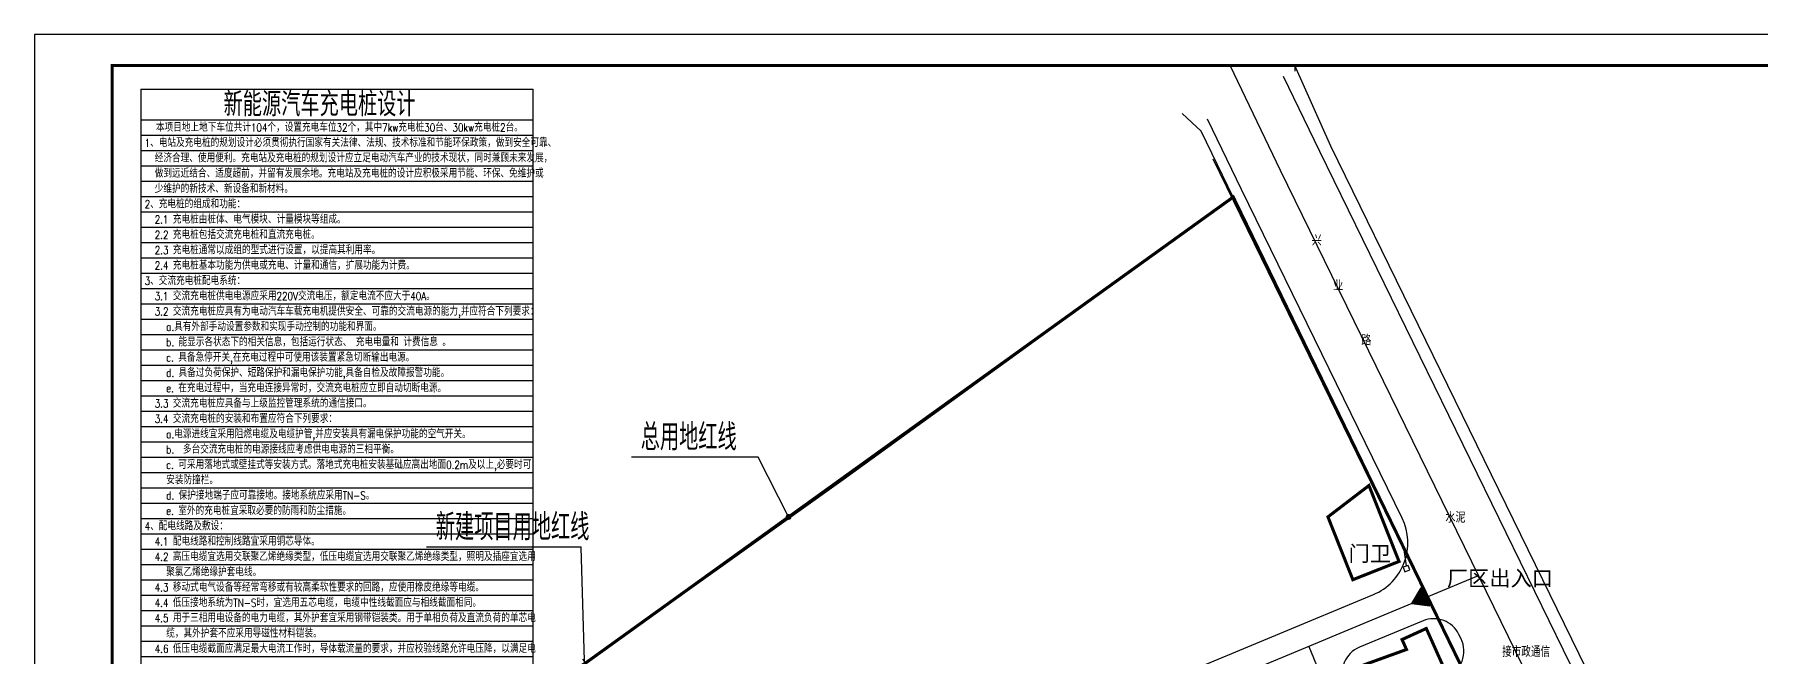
# Model space of a CAD drawing. Extents: x -809667 to 586099, y 3084146 to 3634412.
# Drawn here: x 381084.4 to 381362.3, y 3086207 to 3086307.3 of the extents above; entities that cross this region are included whole.
import ezdxf
from ezdxf.enums import TextEntityAlignment as Align

# ---------------------------------------------------------------- set-up
doc = ezdxf.new("R2010")
doc.units = 0
doc.header["$LTSCALE"] = 0.5
doc.layers.get('0').update_dxf_attribs({"linetype": 'CONTINUOUS'})
for name, color, linetype in [('DIM-通讯', 3, 'CONTINUOUS'), ('EQUIP-箱柜', 3, 'CONTINUOUS'), ('PUB_TITLE', 4, 'CONTINUOUS'), ('文字', 7, 'CONTINUOUS')]:
    doc.layers.add(name, color=color, linetype=linetype)
doc.styles.add('-宋体', font='', dxfattribs={"width": 0.6})
doc.styles.add('_HZTXT', font='ros.shx', dxfattribs={"width": 0.8, "bigfont": 'hztxt.shx'})
doc.styles.add('_TEL_DIM', font='SIMPLEX', dxfattribs={"width": 0.8, "height": 3.5, "bigfont": 'HZTXT'})
doc.styles.add('HZ', font='', dxfattribs={"width": 0.8})
doc.styles.add('宋体', font='')
doc.styles.get('-宋体').set_extended_font_data('NSimSun')
doc.styles.get('HZ').set_extended_font_data('NSimSun')
doc.styles.get('宋体').set_extended_font_data('SimSun')

# ---------------------------------------------------------------- blocks, each defined once
blk = doc.blocks.new('A$C09E026DC')
at = {"linetype": 'Continuous'}
blk.add_hatch(color=0, dxfattribs=at).paths.add_polyline_path([(0, 0), (2.27, 0), (1.13, 1.77)])
at = {"color": 0, "linetype": 'Continuous', "flags": 128}
blk.add_lwpolyline([(0, 0), (2.27, 0), (1.13, 1.77), (0, 0)], close=True, dxfattribs=at)
blk = doc.blocks.new('23424')
at = {"layer": '文字', "color": 8, "linetype": 'Continuous'}
for p, q in [((381946.53, 3087766.94), (381926.1, 3087766.94)), ((381951.41, 3087757.32), (381946.53, 3087766.94)), ((381918.03, 3087752.46), (381893.12, 3087752.46)), ((381919.33, 3087706.72), (381918.03, 3087752.46))]:
    blk.add_line(p, q, dxfattribs=at)
at = {"layer": '文字', "color": 8, "linetype": 'Continuous', "flags": 128}
for points in [[(382088.56, 3087694.47), (382030.6, 3087813.08), (382022.45, 3087829.96), (382022.45, 3087829.96)], [(382117.56, 3087666.73), (382094.57, 3087698.11), (382036.9, 3087816.14), (382031.08, 3087828.2), (382031.08, 3087828.2)], [(382119.18, 3087667.92), (382096.29, 3087699.15), (382038.7, 3087817.02), (382032.88, 3087829.96), (382032.88, 3087829.07)], [(382019.68, 3087814.94), (382051.73, 3087749.35)], [(381912.25, 3087729.7), (381918.71, 3087733.8), (382022.97, 3087808.81), (382079.34, 3087692.82)], [(381999.79, 3087721.77), (382062.46, 3087747.89)], [(382055.86, 3087740.9), (382059.49, 3087733.47)], [(382035.11, 3087736.49), (382055.32, 3087687.36)]]:
    blk.add_lwpolyline(points, dxfattribs=at)
at = {"layer": '文字', "color": 8, "linetype": 'Continuous'}
for points in [[(381918.23, 3087734.41), (381918.74, 3087733.79), (381960.2, 3087763.33), (382022.97, 3087808.81), (382017.81, 3087819.4), (382014.75, 3087822.23)], [(382050.48, 3087752.04), (382022.97, 3087808.81)], [(382050.86, 3087749.44), (382050.48, 3087752.04)]]:
    blk.add_lwpolyline(points, dxfattribs=at)
at = {"layer": '文字', "color": 8, "linetype": 'Continuous', "flags": 128}
blk.add_lwpolyline([(381998.36, 3087725.19), (382045.54, 3087744.84, 0.431813), (382050.16, 3087757.1), (382024.31, 3087810.03), (382018.83, 3087821.37), (382018.83, 3087821.37)], format="xyb", dxfattribs=at)
at = {"layer": '文字', "color": 8, "linetype": 'Continuous', "const_width": 0.5, "flags": 128}
blk.add_lwpolyline([(381912.25, 3087729.7), (381918.71, 3087733.8), (382022.97, 3087808.81), (382085.25, 3087680.65), (382122.98, 3087633.36), (381994.67, 3087618.74), (381946.12, 3087613.2), (381925.77, 3087600.48), (381864.96, 3087697.75), (381885.31, 3087710.48), (381885.31, 3087710.48), (381885.31, 3087710.48), (381912.25, 3087729.7)], dxfattribs=at)
blk.add_lwpolyline([(382038.21, 3087757.33), (382044.81, 3087762.38), (382049.65, 3087750.16), (382042.22, 3087747.22)], close=True, dxfattribs=at)
at = {"layer": '文字', "color": 8, "linetype": 'Continuous', "const_width": 0.467}
blk.add_lwpolyline([(381951.51, 3087757.11, 1), (381951.3, 3087757.53, 1)], format="xyb", close=True, dxfattribs=at)
at = {"layer": '文字', "color": 8, "linetype": 'Continuous'}
blk.add_lwpolyline([(382050.59, 3087748.51), (382051.37, 3087748.79), (382051.1, 3087749.53), (382050.32, 3087749.25)], close=True, dxfattribs=at)
at = {"layer": '文字', "color": 8, "linetype": 'Continuous', "flags": 128}
blk.add_lwpolyline([(382040.83, 3087730.47), (382041.07, 3087729.89, 0.411094), (382046.9, 3087727.42), (382057.27, 3087731.55, 0.436353), (382059.64, 3087737.71), (382059.29, 3087738.42, 0.396537), (382053.52, 3087740.6), (382043.27, 3087736.34, 0.413159)], format="xyb", close=True, dxfattribs=at)
at = {"layer": '文字', "color": 8, "linetype": 'Continuous', "const_width": 0.5, "elevation": 66.05, "flags": 128}
blk.add_lwpolyline([(382054.04, 3087739.37), (382050.14, 3087737.59), (382050.85, 3087735.99), (382041.1, 3087732.46), (382043.18, 3087727.38), (382057.03, 3087732.67)], close=True, dxfattribs=at)
at = {"layer": '文字', "color": 8, "linetype": 'Continuous', "xscale": 1.417499999999998, "yscale": 1.417499999999998, "zscale": 1.417499999999998, "rotation": 116.0405566931553}
blk.add_blockref('A$C09E026DC', (382054.6, 3087743.04), dxfattribs=at)
at = {"layer": '文字', "color": 8, "linetype": 'Continuous', "style": 'HZ', "width": 0.8}
for s, p in [('兴', (382035.58, 3087801.14, 0.72)), ('业', (382039.05, 3087793.88, 0.72)), ('路', (382043.56, 3087785.09, 0.72))]:
    blk.add_text(s, height=1.5, rotation=0.8, dxfattribs=at).set_placement(p)
at = {"layer": '文字', "color": 8, "linetype": 'Continuous', "style": '-宋体', "width": 0.6}
for s, p in [('总用地红线', (381927.6, 3087768.44)), ('新建项目用地红线', (381894.62, 3087753.96))]:
    blk.add_text(s, height=3.776, dxfattribs=at).set_placement(p)
at = {"layer": '文字', "color": 8, "linetype": 'Continuous', "style": 'HZ', "width": 0.8}
blk.add_text('水泥', height=1.5, dxfattribs=at).set_placement((382058.73, 3087757.35), align=Align.MIDDLE)
at = {"layer": '文字', "color": 8, "linetype": 'Continuous', "style": '宋体'}
for s, p in [('门卫', (382044.94, 3087751.48)), ('厂区出入口', (382065.89, 3087747.5))]:
    blk.add_text(s, height=2.5, dxfattribs=at).set_placement(p, align=Align.MIDDLE)

msp = doc.modelspace()

# ---------------------------------------------------------------- linework, layer by layer
at = {"layer": 'EQUIP-箱柜', "color": 0}
for p, q in [((381101.469, 3086298.444), (381101.469, 3086192.338)), ((381101.469, 3086298.444), (381164.647, 3086298.444)), ((381164.647, 3086192.338), (381164.647, 3086298.444)), ((381101.469, 3086293.509), (381164.647, 3086293.509)), ((381101.469, 3086291.041), (381164.647, 3086291.041)), ((381101.469, 3086288.574), (381164.647, 3086288.574)), ((381101.469, 3086286.106), (381164.647, 3086286.106)), ((381101.469, 3086283.639), (381164.647, 3086283.639)), ((381101.469, 3086281.171), (381164.647, 3086281.171)), ((381101.469, 3086278.704), (381164.647, 3086278.704)), ((381101.469, 3086276.236), (381164.647, 3086276.236)), ((381101.469, 3086273.768), (381164.647, 3086273.768)), ((381101.469, 3086271.301), (381164.647, 3086271.301)), ((381101.469, 3086268.833), (381164.647, 3086268.833)), ((381101.469, 3086266.366), (381164.647, 3086266.366)), ((381101.469, 3086263.898), (381164.647, 3086263.898)), ((381101.469, 3086261.43), (381164.647, 3086261.43)), ((381101.469, 3086258.963), (381164.647, 3086258.963)), ((381101.469, 3086256.495), (381164.647, 3086256.495)), ((381101.469, 3086254.028), (381164.647, 3086254.028)), ((381101.469, 3086251.56), (381164.647, 3086251.56)), ((381101.469, 3086249.093), (381164.647, 3086249.093)), ((381101.469, 3086246.625), (381164.647, 3086246.625)), ((381101.469, 3086244.157), (381164.647, 3086244.157)), ((381101.469, 3086241.69), (381164.647, 3086241.69)), ((381101.469, 3086239.222), (381164.647, 3086239.222)), ((381101.469, 3086236.755), (381164.647, 3086236.755)), ((381101.469, 3086234.287), (381164.647, 3086234.287)), ((381101.469, 3086231.819), (381164.647, 3086231.819)), ((381101.469, 3086231.819), (381164.647, 3086231.819)), ((381101.469, 3086229.352), (381164.647, 3086229.352)), ((381101.469, 3086226.884), (381164.647, 3086226.884)), ((381101.469, 3086226.884), (381164.647, 3086226.884)), ((381101.469, 3086226.884), (381164.647, 3086226.884)), ((381101.469, 3086224.417), (381164.647, 3086224.417)), ((381101.469, 3086221.949), (381164.647, 3086221.949)), ((381101.469, 3086219.482), (381164.647, 3086219.482)), ((381101.469, 3086217.014), (381164.647, 3086217.014)), ((381101.469, 3086214.546), (381164.647, 3086214.546)), ((381101.469, 3086212.079), (381164.647, 3086212.079)), ((381101.469, 3086209.611), (381164.647, 3086209.611)), ((381101.469, 3086207.144), (381164.647, 3086207.144))]:
    msp.add_line(p, q, dxfattribs=at)
at = {"layer": 'PUB_TITLE', "linetype": 'Continuous'}
msp.add_lwpolyline([(381084.377, 3086010.257), (381504.877, 3086010.257), (381504.877, 3086307.257), (381084.377, 3086307.257)], close=True, dxfattribs=at)
at = {"layer": 'PUB_TITLE', "linetype": 'Continuous', "const_width": 0.5}
msp.add_lwpolyline([(381096.877, 3086015.257), (381499.877, 3086015.257), (381499.877, 3086302.257), (381096.877, 3086302.257)], close=True, dxfattribs=at)

# ---------------------------------------------------------------- block references
at = {"layer": '文字', "color": 8, "linetype": 'Continuous'}
msp.add_blockref('23424', (-745.658, -1527.708), dxfattribs=at)

# ---------------------------------------------------------------- texts
at = {"layer": 'DIM-通讯', "color": 7, "linetype": 'Continuous', "style": '_TEL_DIM', "width": 0.8}
msp.add_text('接市政通信', height=1.75, dxfattribs=at).set_placement((381320.595, 3086207.075))
at = {"layer": 'EQUIP-箱柜', "color": 0, "width": 0.8}
for s, height, style, p in [('新能源汽车充电桩设计', 3.8639, '_HZTXT', (381114.797, 3086294.106)), ('本项目地上地下车位共计104个，设置充电车位32个，其中7kw充电桩30台、30kw充电桩2台。', 1.28796, '_TEL_DIM', (381103.911, 3086291.646)), ('1、电站及充电桩的规划设计必须贯彻执行国家有关法律、法规、技术标准和节能环保政策，做到安全可靠、', 1.28796, '_TEL_DIM', (381102.097, 3086289.179)), ('经济合理、使用便利。充电站及充电桩的规划设计应立足电动汽车产业的技术现状，同时兼顾未来发展，', 1.28796, '_TEL_DIM', (381103.723, 3086286.711)), ('做到远近结合、适度超前，并留有发展余地。充电站及充电桩的设计应积极采用节能、环保、免维护或', 1.28796, '_TEL_DIM', (381103.723, 3086284.243)), ('少维护的新技术、新设备和新材料。', 1.28796, '_TEL_DIM', (381103.723, 3086281.776)), ('2、充电桩的组成和功能：', 1.28796, '_TEL_DIM', (381102.097, 3086279.308)), ('2.1 充电桩由桩体、电气模块、计量模块等组成。', 1.28796, '_TEL_DIM', (381103.723, 3086276.841)), ('2.2 充电桩包括交流充电桩和直流充电桩。', 1.28796, '_TEL_DIM', (381103.723, 3086274.373)), ('2.3 充电桩通常以成组的型式进行设置，以提高其利用率。 ', 1.28796, '_TEL_DIM', (381103.723, 3086271.906)), ('2.4 充电桩基本功能为供电或充电、计量和通信，扩展功能为计费。 ', 1.28796, '_TEL_DIM', (381103.723, 3086269.438)), ('3、交流充电桩配电系统：  ', 1.28796, '_TEL_DIM', (381102.097, 3086266.97)), ('3.1 交流充电桩供电电源应采用220V交流电压，额定电流不应大于40A。', 1.28796, '_TEL_DIM', (381103.723, 3086264.503)), ('3.2 交流充电桩应具有为电动汽车车载充电机提供安全、可靠的交流电源的能力,并应符合下列要求：', 1.28796, '_TEL_DIM', (381103.723, 3086262.035)), ('a.具有外部手动设置参数和实现手动控制的功能和界面。', 1.28796, '_TEL_DIM', (381105.568, 3086259.568)), ('b. 能显示各状态下的相关信息，包括运行状态、 充电电量和 计费信息 。', 1.28796, '_TEL_DIM', (381105.568, 3086257.1)), ('c. 具备急停开关,在充电过程中可使用该装置紧急切断输出电源。', 1.28796, '_TEL_DIM', (381105.568, 3086254.632)), ('d. 具备过负荷保护、短路保护和漏电保护功能,具备自检及故障报警功能。', 1.28796, '_TEL_DIM', (381105.568, 3086252.165)), ('3.3 交流充电桩应具备与上级监控管理系统的通信接口。  ', 1.28796, '_TEL_DIM', (381103.723, 3086247.23)), ('e. 在充电过程中，当充电连接异常时，交流充电桩应立即自动切断电源。', 1.28796, '_TEL_DIM', (381105.568, 3086249.697)), ('3.4 交流充电桩的安装和布置应符合下列要求：  ', 1.28796, '_TEL_DIM', (381103.723, 3086244.762)), ('a.电源进线宜采用阻燃电缆及电缆护管,并应安装具有漏电保护功能的空气开关。', 1.28796, '_TEL_DIM', (381105.568, 3086242.295)), ('b.  多台交流充电桩的电源接线应考虑供电电源的三相平衡。', 1.28796, '_TEL_DIM', (381105.568, 3086239.827)), ('c. 可采用落地式或壁挂式等安装方式。落地式充电桩安装基础应高出地面0.2m及以上,必要时可', 1.28796, '_TEL_DIM', (381105.568, 3086237.359)), ('安装防撞栏。', 1.288, '_TEL_DIM', (381105.568, 3086234.892)), ('d. 保护接地端子应可靠接地。接地系统应采用TN-S。 ', 1.28796, '_TEL_DIM', (381105.568, 3086232.424)), ('e. 室外的充电桩宜采取必要的防雨和防尘措施。 ', 1.28796, '_TEL_DIM', (381105.568, 3086229.957)), ('4、配电线路及敷设：   ', 1.28796, '_TEL_DIM', (381102.097, 3086227.489)), ('4.1 配电线路和控制线路宜采用铜芯导体。 ', 1.28796, '_TEL_DIM', (381103.723, 3086225.021)), ('4.2 高压电缆宜选用交联聚乙烯绝缘类型，低压电缆宜选用交联聚乙烯绝缘类型，照明及插座宜选用 ', 1.28796, '_TEL_DIM', (381103.723, 3086222.554)), ('聚氯乙烯绝缘护套电线。  ', 1.28796, '_TEL_DIM', (381105.568, 3086220.086)), ('4.3 移动式电气设备等经常弯移或有较高柔软性要求的回路，应使用橡皮绝缘等电缆。', 1.28796, '_TEL_DIM', (381103.723, 3086217.619)), ('4.4 低压接地系统为TN-S时，宜选用五芯电缆，电缆中性线截面应与相线截面相同。 ', 1.28796, '_TEL_DIM', (381103.723, 3086215.151)), ('4.5 用于三相用电设备的电力电缆，其外护套宜采用钢带铠装类。用于单相负荷及直流负荷的单芯电', 1.28796, '_TEL_DIM', (381103.723, 3086212.684)), ('缆，其外护套不应采用导磁性材料铠装。 ', 1.28796, '_TEL_DIM', (381105.568, 3086210.216)), ('4.6 低压电缆截面应满足最大电流工作时，导体载流量的要求，并应校验线路允许电压降，以满足电 ', 1.28796, '_TEL_DIM', (381103.723, 3086207.748))]:
    msp.add_text(s, height=height, dxfattribs=dict(at, style=style)).set_placement(p)

doc.saveas('drawing.dxf')
